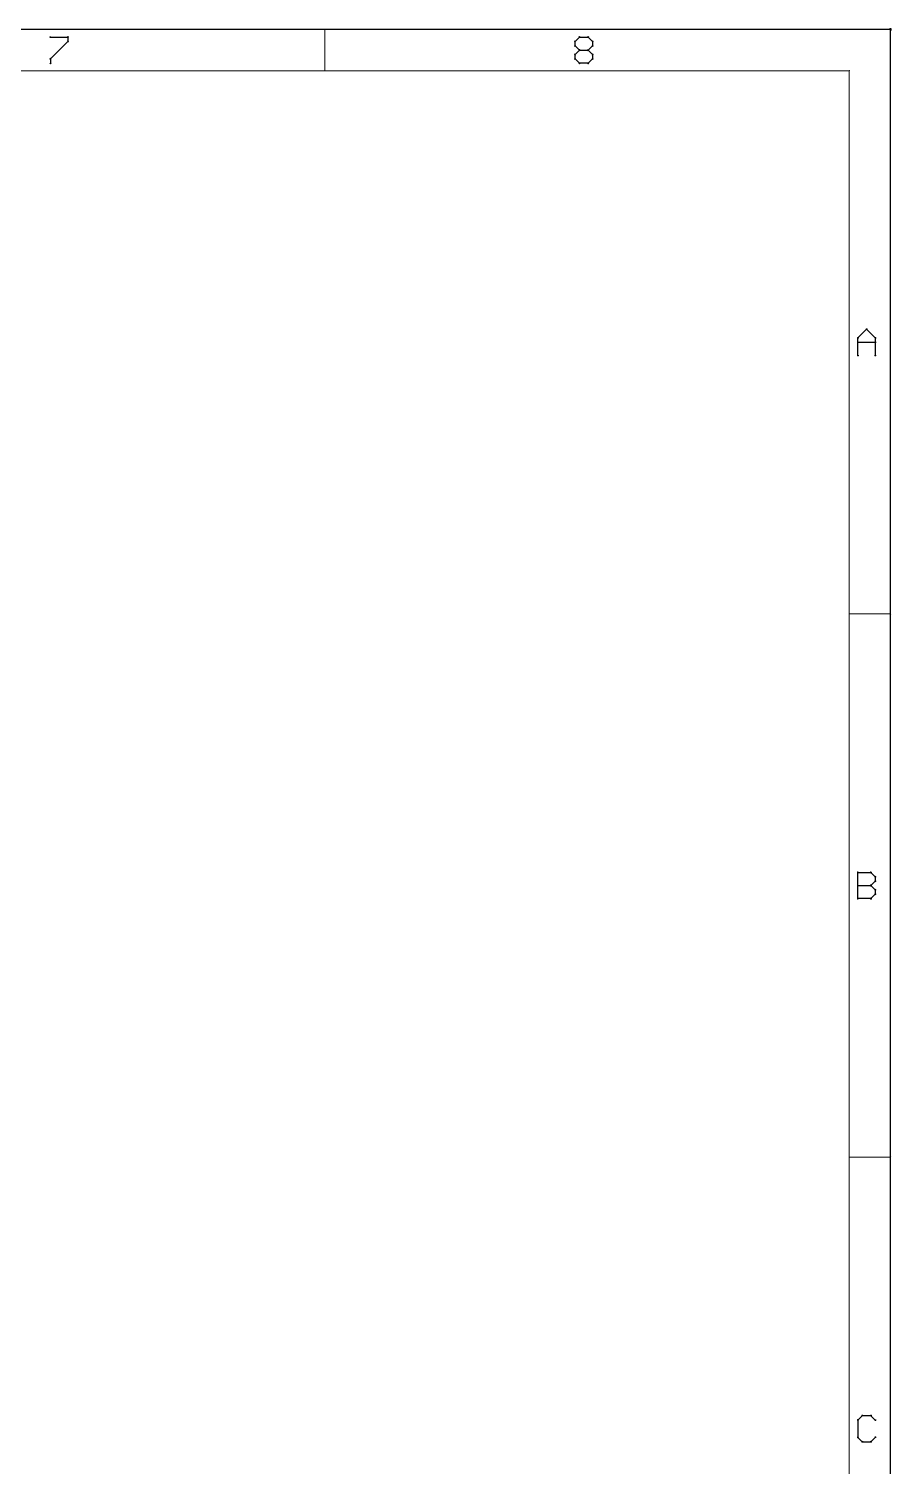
# Paper-space layout 'TEMPERATURE MODULE' of a CAD drawing. Header units: inches. Extents: x 0.5 to 16.2, y 0.3 to 10.6.
# Drawn here: x 13.01 to 16.15, y 5.31 to 10.55 of the extents above; entities that cross this region are included whole.
import ezdxf

# ---------------------------------------------------------------- set-up
doc = ezdxf.new("R2010")
doc.units = ezdxf.units.IN
doc.header["$MEASUREMENT"] = 0
doc.layers.add('97', color=94, linetype='Continuous')

psp = doc.layouts.new('TEMPERATURE MODULE')

# ---------------------------------------------------------------- linework, layer by layer
at = {"layer": '97', "lineweight": 25}
for p, q in [((16.15, 10.55), (0.55, 10.55)), ((16.15, 0.35), (16.15, 10.55)), ((13.0879, 10.5225), (13.1512, 10.5225)), ((13.1512, 10.5067), (13.0879, 10.4434)), ((13.1512, 10.5225), (13.1512, 10.5067)), ((15.0004, 10.5067), (15.0162, 10.5225)), ((15.0004, 10.4908), (15.0004, 10.5067)), ((15.0162, 10.475), (15.0004, 10.4908)), ((15.0162, 10.5225), (15.0479, 10.5225)), ((15.0479, 10.5225), (15.0637, 10.5067)), ((15.0637, 10.4908), (15.0479, 10.475)), ((15.0637, 10.5067), (15.0637, 10.4908)), ((13.0879, 10.4434), (13.0879, 10.4276)), ((15.0004, 10.4592), (15.0162, 10.475)), ((15.0004, 10.4434), (15.0004, 10.4592)), ((15.0162, 10.4276), (15.0004, 10.4434)), ((15.0162, 10.475), (15.0479, 10.475)), ((15.0479, 10.4276), (15.0162, 10.4276)), ((15.0479, 10.475), (15.0637, 10.4592)), ((15.0637, 10.4434), (15.0479, 10.4276)), ((15.0637, 10.4592), (15.0637, 10.4434)), ((16.0317, 9.4258), (16.0633, 9.4575)), ((16.0633, 9.4575), (16.0949, 9.4258)), ((16.0317, 9.3626), (16.0317, 9.4258)), ((16.0317, 9.41), (16.0949, 9.41)), ((16.0949, 9.4258), (16.0949, 9.3626)), ((16.0317, 7.3826), (16.0317, 7.4775)), ((16.0317, 7.4775), (16.0791, 7.4775)), ((16.0791, 7.4775), (16.0949, 7.4617)), ((16.0949, 7.4458), (16.0791, 7.43)), ((16.0949, 7.4617), (16.0949, 7.4458)), ((16.0317, 7.43), (16.0791, 7.43)), ((16.0791, 7.43), (16.0949, 7.4142)), ((16.0949, 7.3984), (16.0791, 7.3826)), ((16.0949, 7.4142), (16.0949, 7.3984)), ((16.0791, 7.3826), (16.0317, 7.3826)), ((16.0475, 5.4975), (16.0317, 5.4817)), ((16.0317, 5.4817), (16.0317, 5.4184)), ((16.0791, 5.4975), (16.0475, 5.4975)), ((16.0949, 5.4817), (16.0791, 5.4975)), ((16.0317, 5.4184), (16.0475, 5.4026)), ((16.0475, 5.4026), (16.0791, 5.4026)), ((16.0791, 5.4026), (16.0949, 5.4184))]:
    psp.add_line(p, q, dxfattribs=at)
at = {"layer": '97', "lineweight": 18}
for p, q in [((14.0875, 10.55), (14.0875, 10.4)), ((16, 10.4), (0.7, 10.4)), ((16, 0.5), (16, 10.4)), ((16.15, 8.42), (16, 8.42)), ((16.15, 6.44), (16, 6.44))]:
    psp.add_line(p, q, dxfattribs=at)
for centre, radius, start, end in [((14.0875, 10.55), 0.000984, 0, 180), ((13.0879, 10.5225), 0.002, 90, 270), ((13.1512, 10.5225), 0.002, 0, 180), ((13.1512, 10.5067), 0.002, 180, 0), ((13.1512, 10.5067), 0.002, 315.0101, 135.0101), ((13.1512, 10.5225), 0.002, 270, 90), ((15.0004, 10.5067), 0.002, 0, 180), ((15.0004, 10.5067), 0.002, 135, 315), ((15.0004, 10.4908), 0.002, 45.0101, 225.0101), ((15.0004, 10.4908), 0.002, 180, 0), ((15.0162, 10.5225), 0.002, 90, 270), ((15.0162, 10.5225), 0.002, 315, 135), ((15.0479, 10.5225), 0.002, 44.9899, 224.9899), ((15.0479, 10.5225), 0.002, 270, 90), ((15.0637, 10.5067), 0.002, 0, 180), ((15.0637, 10.4908), 0.002, 180, 0), ((15.0637, 10.5067), 0.002, 224.9899, 44.9899), ((15.0637, 10.4908), 0.002, 315, 135), ((13.0879, 10.4434), 0.002, 0, 180), ((13.0879, 10.4434), 0.002, 135, 315), ((13.0879, 10.4276), 0.002, 180, 0), ((15.0004, 10.4592), 0.002, 0, 180), ((15.0004, 10.4592), 0.002, 135, 315), ((15.0004, 10.4434), 0.002, 45, 225), ((15.0004, 10.4434), 0.002, 180, 0), ((15.0162, 10.475), 0.002, 90, 270), ((15.0162, 10.4276), 0.002, 90, 270), ((15.0162, 10.475), 0.002, 314.9899, 134.9899), ((15.0162, 10.475), 0.002, 225.0101, 45.0101), ((15.0162, 10.4276), 0.002, 225, 45), ((15.0479, 10.475), 0.002, 45, 225), ((15.0479, 10.475), 0.002, 135, 315), ((15.0479, 10.4276), 0.002, 135.0101, 315.0101), ((15.0479, 10.475), 0.002, 270, 90), ((15.0479, 10.4276), 0.002, 270, 90), ((15.0637, 10.4592), 0.002, 0, 180), ((15.0637, 10.4434), 0.002, 180, 0), ((15.0637, 10.4592), 0.002, 224.9899, 44.9899), ((15.0637, 10.4434), 0.002, 315.0101, 135.0101), ((14.0875, 10.4), 0.000984, 180, 0), ((16, 10.4), 0.000984, 0, 180), ((16, 10.4), 0.000984, 270, 90), ((16.0633, 9.4575), 0.002, 45, 225), ((16.0633, 9.4575), 0.002, 315, 135), ((16.0317, 9.4258), 0.002, 0, 180), ((16.0317, 9.4258), 0.002, 134.9899, 314.9899), ((16.0317, 9.41), 0.002, 90, 270), ((16.0949, 9.4258), 0.002, 0, 180), ((16.0949, 9.4258), 0.002, 225, 45), ((16.0949, 9.41), 0.002, 270, 90), ((16.0317, 9.3626), 0.002, 180, 0), ((16.0949, 9.3626), 0.002, 180, 0), ((16, 8.42), 0.000984, 90, 270), ((16.15, 8.42), 0.000984, 270, 90), ((16.0317, 7.4775), 0.002, 0, 180), ((16.0317, 7.4775), 0.002, 90, 270), ((16.0791, 7.4775), 0.002, 44.9899, 224.9899), ((16.0791, 7.4775), 0.002, 270, 90), ((16.0949, 7.4617), 0.002, 0, 180), ((16.0949, 7.4458), 0.002, 180, 0), ((16.0949, 7.4617), 0.002, 224.9899, 44.9899), ((16.0949, 7.4458), 0.002, 315, 135), ((16.0317, 7.43), 0.002, 90, 270), ((16.0791, 7.43), 0.002, 45, 225), ((16.0791, 7.43), 0.002, 135, 315), ((16.0791, 7.43), 0.002, 270, 90), ((16.0949, 7.4142), 0.002, 0, 180), ((16.0949, 7.3984), 0.002, 180, 0), ((16.0949, 7.4142), 0.002, 224.9899, 44.9899), ((16.0949, 7.3984), 0.002, 315.0101, 135.0101), ((16.0317, 7.3826), 0.002, 90, 270), ((16.0317, 7.3826), 0.002, 180, 0), ((16.0791, 7.3826), 0.002, 135.0101, 315.0101), ((16.0791, 7.3826), 0.002, 270, 90), ((16, 6.44), 0.000984, 90, 270), ((16.15, 6.44), 0.000984, 270, 90), ((16.0317, 5.4817), 0.002, 0, 180), ((16.0317, 5.4817), 0.002, 135, 315), ((16.0475, 5.4975), 0.002, 90, 270), ((16.0475, 5.4975), 0.002, 315, 135), ((16.0791, 5.4975), 0.002, 44.9899, 224.9899), ((16.0791, 5.4975), 0.002, 270, 90), ((16.0949, 5.4817), 0.002, 224.9899, 44.9899), ((16.0317, 5.4184), 0.002, 45, 225), ((16.0317, 5.4184), 0.002, 180, 0), ((16.0475, 5.4026), 0.002, 90, 270), ((16.0475, 5.4026), 0.002, 225, 45), ((16.0791, 5.4026), 0.002, 135.0101, 315.0101), ((16.0791, 5.4026), 0.002, 270, 90), ((16.0949, 5.4184), 0.002, 315.0101, 135.0101)]:
    psp.add_arc(centre, radius, start, end, dxfattribs=at)
at = {"layer": '97', "lineweight": 25}
for start, end in [(0, 180), (270, 90)]:
    psp.add_arc((16.15, 10.55), 0.00295, start, end, dxfattribs=at)

doc.saveas('drawing.dxf')
